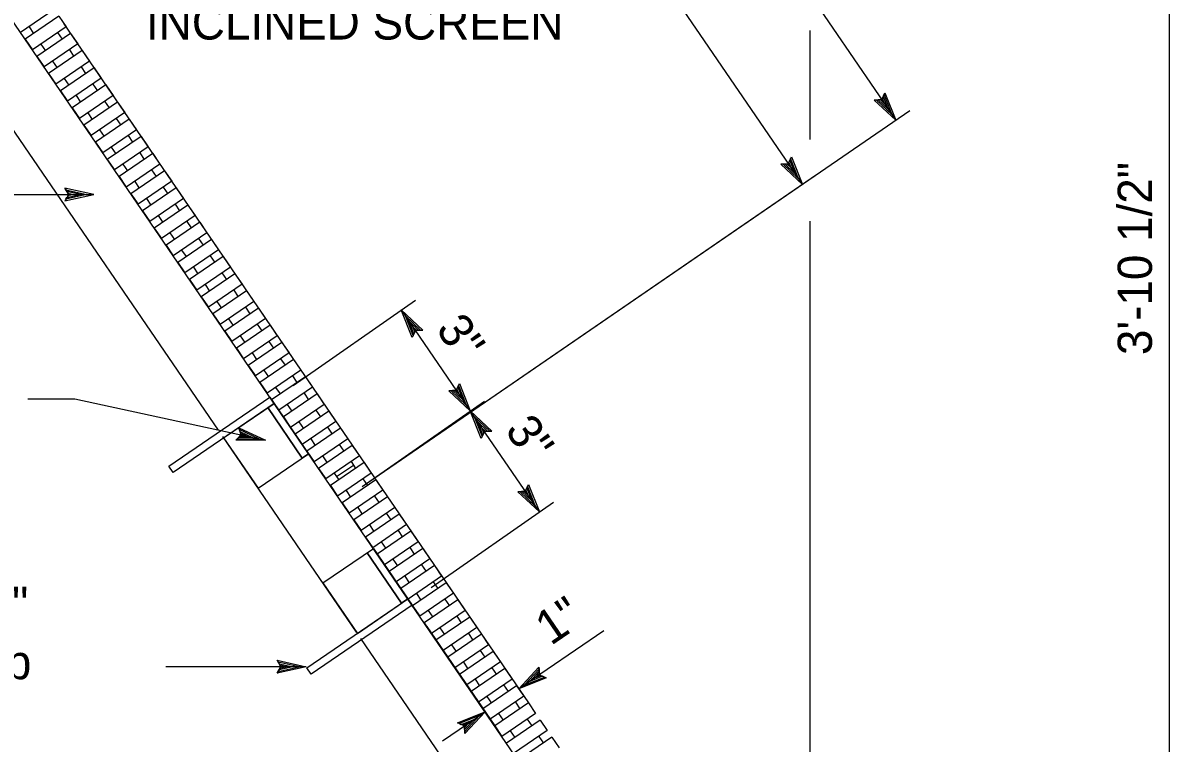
# Model space of a CAD drawing. Extents: x -893 to 867, y -474 to 712.
# Drawn here: x 206.9 to 441.1, y 177.8 to 325 of the extents above; entities that cross this region are included whole.
import ezdxf

# ---------------------------------------------------------------- set-up
doc = ezdxf.new("R2010")
doc.units = 0
doc.layers.add('60 Nongeo Data', color=7, linetype='Continuous')

msp = doc.modelspace()

# ---------------------------------------------------------------- linework, layer by layer
at = {"layer": '60 Nongeo Data'}
for p, q in [((216.02, 552.8), (385.32, 305.13)), ((367.79, 87.05), (102.64, 474.95)), ((441.15, 474.95), (441.15, 87.05)), ((246.9, 241.76), (106.87, 446.61)), ((281.58, 415.86), (366.23, 292.03)), ((213.36, 327.75), (206.48, 323.04)), ((214.29, 326.38), (207.41, 321.68)), ((214.29, 326.38), (215.75, 324.24)), ((208.2, 324.22), (209.13, 322.86)), ((215.75, 324.24), (208.87, 319.53)), ((215.33, 324.86), (310.23, 186.03)), ((367.79, 301.23), (367.79, 323.5)), ((207.41, 321.68), (208.87, 319.53)), ((216.68, 322.87), (209.81, 318.17)), ((214.03, 323.06), (214.97, 321.7)), ((216.68, 322.87), (218.15, 320.73)), ((210.59, 320.71), (211.53, 319.35)), ((218.15, 320.73), (211.27, 316.03)), ((219.08, 319.37), (212.2, 314.66)), ((216.43, 319.55), (217.36, 318.19)), ((219.08, 319.37), (220.55, 317.22)), ((209.81, 318.17), (211.27, 316.03)), ((212.99, 317.2), (213.92, 315.84)), ((220.55, 317.22), (213.67, 312.52)), ((212.2, 314.66), (213.67, 312.52)), ((221.48, 315.86), (214.6, 311.16)), ((218.83, 316.04), (219.76, 314.68)), ((221.48, 315.86), (222.95, 313.71)), ((215.39, 313.69), (216.32, 312.33)), ((222.95, 313.71), (216.07, 309.01)), ((223.88, 312.35), (217, 307.65)), ((221.23, 312.54), (222.16, 311.17)), ((223.88, 312.35), (225.35, 310.2)), ((214.6, 311.16), (216.07, 309.01)), ((217.79, 310.18), (218.72, 308.82)), ((225.35, 310.2), (218.47, 305.5)), ((217, 307.65), (218.47, 305.5)), ((226.28, 308.84), (219.4, 304.14)), ((223.63, 309.03), (224.56, 307.67)), ((226.28, 308.84), (227.74, 306.69)), ((276.26, 230.25), (388.2, 307.12)), ((220.19, 306.68), (221.12, 305.31)), ((227.74, 306.69), (220.87, 301.99)), ((228.68, 305.33), (221.8, 300.63)), ((226.02, 305.52), (226.96, 304.16)), ((228.68, 305.33), (230.14, 303.19)), ((219.4, 304.14), (220.87, 301.99)), ((222.59, 303.17), (223.52, 301.81)), ((230.14, 303.19), (223.26, 298.48)), ((221.8, 300.63), (223.26, 298.48)), ((231.07, 301.82), (224.19, 297.12)), ((228.42, 302.01), (229.35, 300.65)), ((231.07, 301.82), (232.54, 299.68)), ((224.98, 299.66), (225.91, 298.3)), ((232.54, 299.68), (225.66, 294.97)), ((233.47, 298.32), (226.59, 293.61)), ((230.82, 298.5), (231.75, 297.14)), ((233.47, 298.32), (234.94, 296.17)), ((224.19, 297.12), (225.66, 294.97)), ((227.38, 296.15), (228.31, 294.79)), ((234.94, 296.17), (228.06, 291.47)), ((226.59, 293.61), (228.06, 291.47)), ((235.87, 294.81), (228.99, 290.1)), ((233.22, 294.99), (234.15, 293.63)), ((235.87, 294.81), (237.34, 292.66)), ((276.26, 230.25), (369.12, 294.01)), ((229.78, 292.64), (230.71, 291.28)), ((237.34, 292.66), (230.46, 287.96)), ((238.27, 291.3), (231.39, 286.6)), ((235.62, 291.48), (236.55, 290.12)), ((238.27, 291.3), (239.74, 289.15)), ((185.77, 289.95), (221.4, 289.95)), ((228.99, 290.1), (230.46, 287.96)), ((232.18, 289.13), (233.11, 287.77)), ((239.74, 289.15), (232.86, 284.45)), ((231.39, 286.6), (232.86, 284.45)), ((240.67, 287.79), (233.79, 283.09)), ((238.02, 287.98), (238.95, 286.61)), ((240.67, 287.79), (242.13, 285.64)), ((234.58, 285.63), (235.51, 284.26)), ((242.13, 285.64), (235.25, 280.94)), ((243.06, 284.28), (236.19, 279.58)), ((240.41, 284.47), (241.34, 283.11)), ((243.06, 284.28), (244.53, 282.14)), ((367.79, 88.54), (367.79, 284.49)), ((233.79, 283.09), (235.25, 280.94)), ((236.97, 282.12), (237.9, 280.75)), ((244.53, 282.14), (237.65, 277.43)), ((236.19, 279.58), (237.65, 277.43)), ((245.46, 280.77), (238.58, 276.07)), ((242.81, 280.96), (243.74, 279.6)), ((245.46, 280.77), (246.93, 278.63)), ((239.37, 278.61), (240.3, 277.25)), ((246.93, 278.63), (240.05, 273.92)), ((247.86, 277.26), (240.98, 272.56)), ((245.21, 277.45), (246.14, 276.09)), ((247.86, 277.26), (249.33, 275.12)), ((238.58, 276.07), (240.05, 273.92)), ((241.77, 275.1), (242.7, 273.74)), ((249.33, 275.12), (242.45, 270.42)), ((240.98, 272.56), (242.45, 270.42)), ((250.26, 273.76), (243.38, 269.05)), ((247.61, 273.94), (248.54, 272.58)), ((250.26, 273.76), (251.73, 271.61)), ((244.17, 271.59), (245.1, 270.23)), ((251.73, 271.61), (244.85, 266.91)), ((252.66, 270.25), (245.78, 265.55)), ((250.01, 270.43), (250.94, 269.07)), ((252.66, 270.25), (254.12, 268.1)), ((243.38, 269.05), (244.85, 266.91)), ((246.57, 268.08), (247.5, 266.72)), ((254.12, 268.1), (247.24, 263.4)), ((262.13, 250.92), (287.13, 268.35)), ((245.78, 265.55), (247.24, 263.4)), ((255.06, 266.74), (248.18, 262.04)), ((252.4, 266.93), (253.34, 265.56)), ((255.06, 266.74), (256.52, 264.59)), ((284.26, 266.35), (298.36, 245.71)), ((248.96, 264.57), (249.9, 263.21)), ((256.52, 264.59), (249.64, 259.89)), ((257.45, 263.23), (250.57, 258.53)), ((254.8, 263.42), (255.73, 262.06)), ((257.45, 263.23), (258.92, 261.08)), ((248.18, 262.04), (249.64, 259.89)), ((251.36, 261.07), (252.29, 259.7)), ((258.92, 261.08), (252.04, 256.38)), ((250.57, 258.53), (252.04, 256.38)), ((259.85, 259.72), (252.97, 255.02)), ((257.2, 259.91), (258.13, 258.55)), ((259.85, 259.72), (261.32, 257.58)), ((253.76, 257.56), (254.69, 256.2)), ((261.32, 257.58), (254.44, 252.87)), ((262.25, 256.21), (255.37, 251.51)), ((259.6, 256.4), (260.53, 255.04)), ((262.25, 256.21), (263.72, 254.07)), ((252.97, 255.02), (254.44, 252.87)), ((256.16, 254.05), (257.09, 252.69)), ((263.72, 254.07), (256.84, 249.37)), ((255.37, 251.51), (256.84, 249.37)), ((264.65, 252.71), (257.77, 248)), ((262, 252.89), (262.93, 251.53)), ((264.65, 252.71), (266.12, 250.56)), ((236.75, 234.45), (257.39, 248.56)), ((257.39, 248.56), (258.27, 247.27)), ((258.56, 250.54), (259.49, 249.18)), ((266.12, 250.56), (259.24, 245.86)), ((267.05, 249.2), (260.17, 244.49)), ((264.4, 249.38), (265.33, 248.02)), ((267.05, 249.2), (268.51, 247.05)), ((258.27, 247.27), (237.63, 233.16)), ((247.95, 240.22), (258.27, 247.27)), ((256.98, 246.39), (264.03, 236.07)), ((257.77, 248), (259.24, 245.86)), ((258.27, 247.27), (265.32, 236.95)), ((260.96, 247.03), (261.89, 245.67)), ((268.51, 247.05), (261.63, 242.35)), ((276.24, 230.28), (301.23, 247.71)), ((276.24, 230.28), (301.23, 247.71)), ((260.17, 244.49), (261.63, 242.35)), ((269.44, 245.69), (262.56, 240.99)), ((266.79, 245.88), (267.72, 244.51)), ((269.44, 245.69), (270.91, 243.54)), ((312.47, 225.07), (298.36, 245.71)), ((263.35, 243.52), (264.28, 242.16)), ((270.91, 243.54), (264.03, 238.84)), ((271.84, 242.18), (264.96, 237.48)), ((269.19, 242.37), (270.12, 241)), ((271.84, 242.18), (273.31, 240.03)), ((275.11, 200.48), (247.78, 240.47)), ((247.95, 240.22), (255, 229.9)), ((262.56, 240.99), (264.03, 238.84)), ((265.75, 240.02), (266.68, 238.65)), ((273.31, 240.03), (266.43, 235.33)), ((255, 229.9), (265.32, 236.95)), ((264.96, 237.48), (266.43, 235.33)), ((274.24, 238.67), (267.36, 233.97)), ((271.59, 238.86), (272.52, 237.5)), ((274.24, 238.67), (275.71, 236.53)), ((237.63, 233.16), (236.75, 234.45)), ((268.15, 236.51), (269.08, 235.14)), ((275.71, 236.53), (268.83, 231.82)), ((276.65, 235.15), (269.77, 230.45)), ((271.02, 232.31), (274.46, 234.66)), ((273.99, 235.35), (274.46, 234.66)), ((274.46, 234.66), (274.93, 233.97)), ((276.65, 235.15), (278.12, 233)), ((267.36, 233.97), (268.83, 231.82)), ((270.55, 233), (271.02, 232.31)), ((271.02, 232.31), (271.49, 231.62)), ((278.12, 233), (271.24, 228.3)), ((269.77, 230.45), (271.24, 228.3)), ((279.05, 231.64), (272.17, 226.94)), ((276.4, 231.83), (277.33, 230.47)), ((279.05, 231.64), (280.51, 229.49)), ((271.93, 227.28), (271.93, 227.28)), ((272.96, 229.48), (273.89, 228.11)), ((280.51, 229.49), (273.63, 224.79)), ((281.44, 228.13), (274.57, 223.43)), ((278.79, 228.32), (279.73, 226.96)), ((281.44, 228.13), (282.91, 225.99)), ((272.17, 226.94), (273.63, 224.79)), ((275.35, 225.97), (276.29, 224.61)), ((282.91, 225.99), (276.03, 221.28)), ((290.35, 209.64), (315.34, 227.07)), ((274.57, 223.43), (276.03, 221.28)), ((283.84, 224.62), (276.96, 219.92)), ((281.19, 224.81), (282.12, 223.45)), ((283.84, 224.62), (285.31, 222.48)), ((277.75, 222.46), (278.68, 221.1)), ((285.31, 222.48), (278.43, 217.77)), ((286.24, 221.12), (279.36, 216.41)), ((283.59, 221.3), (284.52, 219.94)), ((286.24, 221.12), (287.71, 218.97)), ((276.96, 219.92), (278.43, 217.77)), ((280.15, 218.95), (281.08, 217.59)), ((287.71, 218.97), (280.83, 214.27)), ((268.23, 210.55), (278.55, 217.6)), ((277.26, 216.72), (284.31, 206.4)), ((278.55, 217.6), (285.6, 207.28)), ((279.36, 216.41), (280.83, 214.27)), ((288.64, 217.61), (281.76, 212.9)), ((285.99, 217.79), (286.92, 216.43)), ((288.64, 217.61), (290.11, 215.46)), ((282.55, 215.44), (283.48, 214.08)), ((290.11, 215.46), (283.23, 210.76)), ((291.04, 214.1), (284.16, 209.4)), ((288.39, 214.28), (289.32, 212.92)), ((291.04, 214.1), (292.5, 211.95)), ((281.76, 212.9), (283.23, 210.76)), ((284.95, 211.93), (285.88, 210.57)), ((292.5, 211.95), (285.63, 207.25)), ((268.23, 210.55), (275.28, 200.23)), ((284.16, 209.4), (285.63, 207.25)), ((293.44, 210.59), (286.56, 205.89)), ((290.78, 210.78), (291.72, 209.41)), ((293.44, 210.59), (294.9, 208.44)), ((264.96, 193.18), (285.6, 207.28)), ((275.28, 200.23), (285.6, 207.28)), ((285.6, 207.28), (286.48, 205.99)), ((287.35, 208.43), (288.28, 207.06)), ((294.9, 208.44), (288.02, 203.74)), ((295.83, 207.08), (288.95, 202.38)), ((293.18, 207.27), (294.11, 205.91)), ((295.83, 207.08), (297.3, 204.94)), ((286.48, 205.99), (265.84, 191.89)), ((286.56, 205.89), (288.02, 203.74)), ((289.74, 204.92), (290.67, 203.55)), ((297.3, 204.94), (290.42, 200.23)), ((288.95, 202.38), (290.42, 200.23)), ((289.45, 201.66), (303.35, 181.33)), ((298.23, 203.57), (291.35, 198.87)), ((299.7, 201.43), (292.82, 196.72)), ((295.58, 203.76), (296.51, 202.4)), ((298.23, 203.57), (299.7, 201.43)), ((340.74, 104.47), (275.99, 199.19)), ((292.14, 201.41), (293.07, 200.05)), ((300.63, 200.06), (293.75, 195.36)), ((297.98, 200.25), (298.91, 198.89)), ((300.63, 200.06), (302.1, 197.92)), ((325.62, 200.79), (308.25, 188.92)), ((291.35, 198.87), (292.82, 196.72)), ((294.54, 197.9), (295.47, 196.54)), ((302.1, 197.92), (295.22, 193.22)), ((300.38, 196.74), (301.31, 195.38)), ((293.75, 195.36), (295.22, 193.22)), ((303.03, 196.56), (296.15, 191.85)), ((304.5, 194.41), (297.62, 189.71)), ((303.03, 196.56), (304.5, 194.41)), ((264.79, 193.43), (236.16, 193.43)), ((265.84, 191.89), (264.96, 193.18)), ((296.94, 194.39), (297.87, 193.03)), ((305.43, 193.05), (298.55, 188.35)), ((302.78, 193.23), (303.71, 191.87)), ((305.43, 193.05), (306.89, 190.9)), ((296.15, 191.85), (297.62, 189.71)), ((299.34, 190.88), (300.27, 189.52)), ((306.89, 190.9), (300.01, 186.2)), ((305.17, 189.73), (306.1, 188.36)), ((298.55, 188.35), (300.01, 186.2)), ((307.82, 189.54), (300.95, 184.84)), ((301.73, 187.37), (302.66, 186.01)), ((309.29, 187.39), (302.41, 182.69)), ((307.82, 189.54), (309.29, 187.39)), ((310.22, 186.03), (303.34, 181.33)), ((307.57, 186.22), (308.5, 184.86)), ((310.22, 186.03), (311.69, 183.88)), ((292.7, 178.29), (301.37, 184.21)), ((300.95, 184.84), (302.41, 182.69)), ((304.13, 183.87), (305.06, 182.5)), ((311.69, 183.88), (304.81, 179.18)), ((309.97, 182.71), (310.9, 181.35)), ((303.34, 181.33), (304.81, 179.18)), ((312.62, 182.52), (305.74, 177.82)), ((306.53, 180.36), (307.46, 179)), ((314.09, 180.38), (307.21, 175.67)), ((312.62, 182.52), (314.09, 180.38)), ((315.02, 179.01), (308.14, 174.31)), ((312.37, 179.2), (313.3, 177.84)), ((315.02, 179.01), (316.49, 176.87))]:
    msp.add_line(p, q, dxfattribs=at)
for points in [[(383.07, 310.75), (385.32, 305.13), (380.9, 309.27), (381.31, 309.29), (384.54, 306.26), (382.9, 310.38), (382.73, 310.02), (383.78, 307.38), (381.72, 309.32), (382.12, 309.34), (383.02, 308.5), (382.56, 309.65), (382.43, 309.36), (380.9, 309.27), (382.43, 309.36)], [(363.99, 297.65), (366.23, 292.03), (361.82, 296.17), (362.22, 296.19), (365.45, 293.16), (363.82, 297.28), (363.65, 296.91), (364.7, 294.27), (362.63, 296.21), (363.04, 296.24), (363.93, 295.4), (363.47, 296.54), (363.34, 296.25), (361.82, 296.17), (363.34, 296.25)], [(215.5, 288.63), (221.4, 289.95), (215.5, 291.26), (215.71, 290.91), (220.03, 289.96), (215.71, 288.98), (215.91, 289.33), (218.68, 289.95), (215.92, 290.56), (216.13, 290.21), (217.32, 289.95), (216.12, 289.68), (216.29, 289.95), (215.5, 291.26), (216.29, 289.95)], [(286.5, 260.73), (284.26, 266.35), (288.67, 262.21), (288.26, 262.19), (285.03, 265.22), (286.67, 261.1), (286.84, 261.47), (285.79, 264.1), (287.86, 262.17), (287.45, 262.14), (286.56, 262.98), (287.01, 261.84), (287.14, 262.13), (288.67, 262.21), (287.14, 262.13)], [(296.12, 251.33), (298.36, 245.71), (293.95, 249.85), (294.36, 249.87), (297.59, 246.84), (295.95, 250.96), (295.78, 250.59), (296.83, 247.96), (294.76, 249.9), (295.17, 249.92), (296.06, 249.08), (295.61, 250.22), (295.48, 249.94), (293.95, 249.85), (295.48, 249.94)], [(256.98, 246.39), (258.27, 247.27), (265.32, 236.95), (264.03, 236.07)], [(300.61, 240.09), (298.36, 245.71), (302.78, 241.57), (302.37, 241.55), (299.14, 244.58), (300.78, 240.46), (300.95, 240.83), (299.9, 243.47), (301.96, 241.53), (301.56, 241.5), (300.66, 242.34), (301.12, 241.2), (301.25, 241.49), (302.78, 241.57), (301.25, 241.49)], [(251.03, 242.28), (256.52, 239.74), (250.47, 239.71), (250.75, 240.01), (255.18, 240.03), (251.16, 241.9), (251.29, 241.51), (253.87, 240.32), (251.03, 240.31), (251.31, 240.6), (252.54, 240.61), (251.42, 241.12), (251.52, 240.83), (250.47, 239.71), (251.52, 240.83)], [(310.23, 230.69), (312.47, 225.07), (308.06, 229.21), (308.46, 229.23), (311.7, 226.2), (310.06, 230.32), (309.89, 229.95), (310.94, 227.32), (308.87, 229.26), (309.28, 229.28), (310.17, 228.44), (309.72, 229.58), (309.58, 229.3), (308.06, 229.21), (309.58, 229.3)], [(277.26, 216.72), (278.55, 217.6), (285.6, 207.28), (284.31, 206.4)], [(258.89, 194.75), (264.79, 193.43), (258.89, 192.12), (259.1, 192.47), (263.42, 193.42), (259.09, 194.4), (259.3, 194.05), (262.07, 193.43), (259.31, 192.82), (259.52, 193.17), (260.71, 193.43), (259.51, 193.7), (259.67, 193.43), (258.89, 192.12), (259.67, 193.43)], [(313.87, 191.16), (308.25, 188.92), (312.39, 193.33), (312.41, 192.92), (309.38, 189.69), (313.5, 191.33), (313.13, 191.5), (310.5, 190.45), (312.43, 192.52), (312.46, 192.11), (311.62, 191.22), (312.76, 191.67), (312.48, 191.81), (312.39, 193.33), (312.48, 191.81)], [(295.75, 181.97), (301.37, 184.21), (297.23, 179.8), (297.21, 180.21), (300.24, 183.44), (296.12, 181.8), (296.49, 181.63), (299.12, 182.68), (297.19, 180.61), (297.16, 181.02), (298, 181.92), (296.86, 181.46), (297.15, 181.33), (297.23, 179.8), (297.15, 181.33)]]:
    msp.add_lwpolyline(points, close=True, dxfattribs=at)
msp.add_lwpolyline([(207.96, 248.19), (217.56, 248.19), (256.52, 239.74)], dxfattribs=at)

# ---------------------------------------------------------------- texts
for s, p in [('INCLINED SCREEN', (232.09, 321.63)), ('TO FIT BAR 1 1/2" x 3/16"', (98.39, 202.78)), ('WELD ALL AROUND, Typ', (98.39, 190.88))]:
    msp.add_text(s, height=7, dxfattribs=at).set_placement(p)
for s, rotation, p in [('3\'-10 1/2"', 90, (437.65, 257.14)), ('3"', 304.3541, (291.18, 262.43)), ('3"', 304.3541, (305.28, 241.79)), ('1"', 34.3541, (314.8, 197.63))]:
    msp.add_text(s, height=7, rotation=rotation, dxfattribs=at).set_placement(p)

doc.saveas('drawing.dxf')
